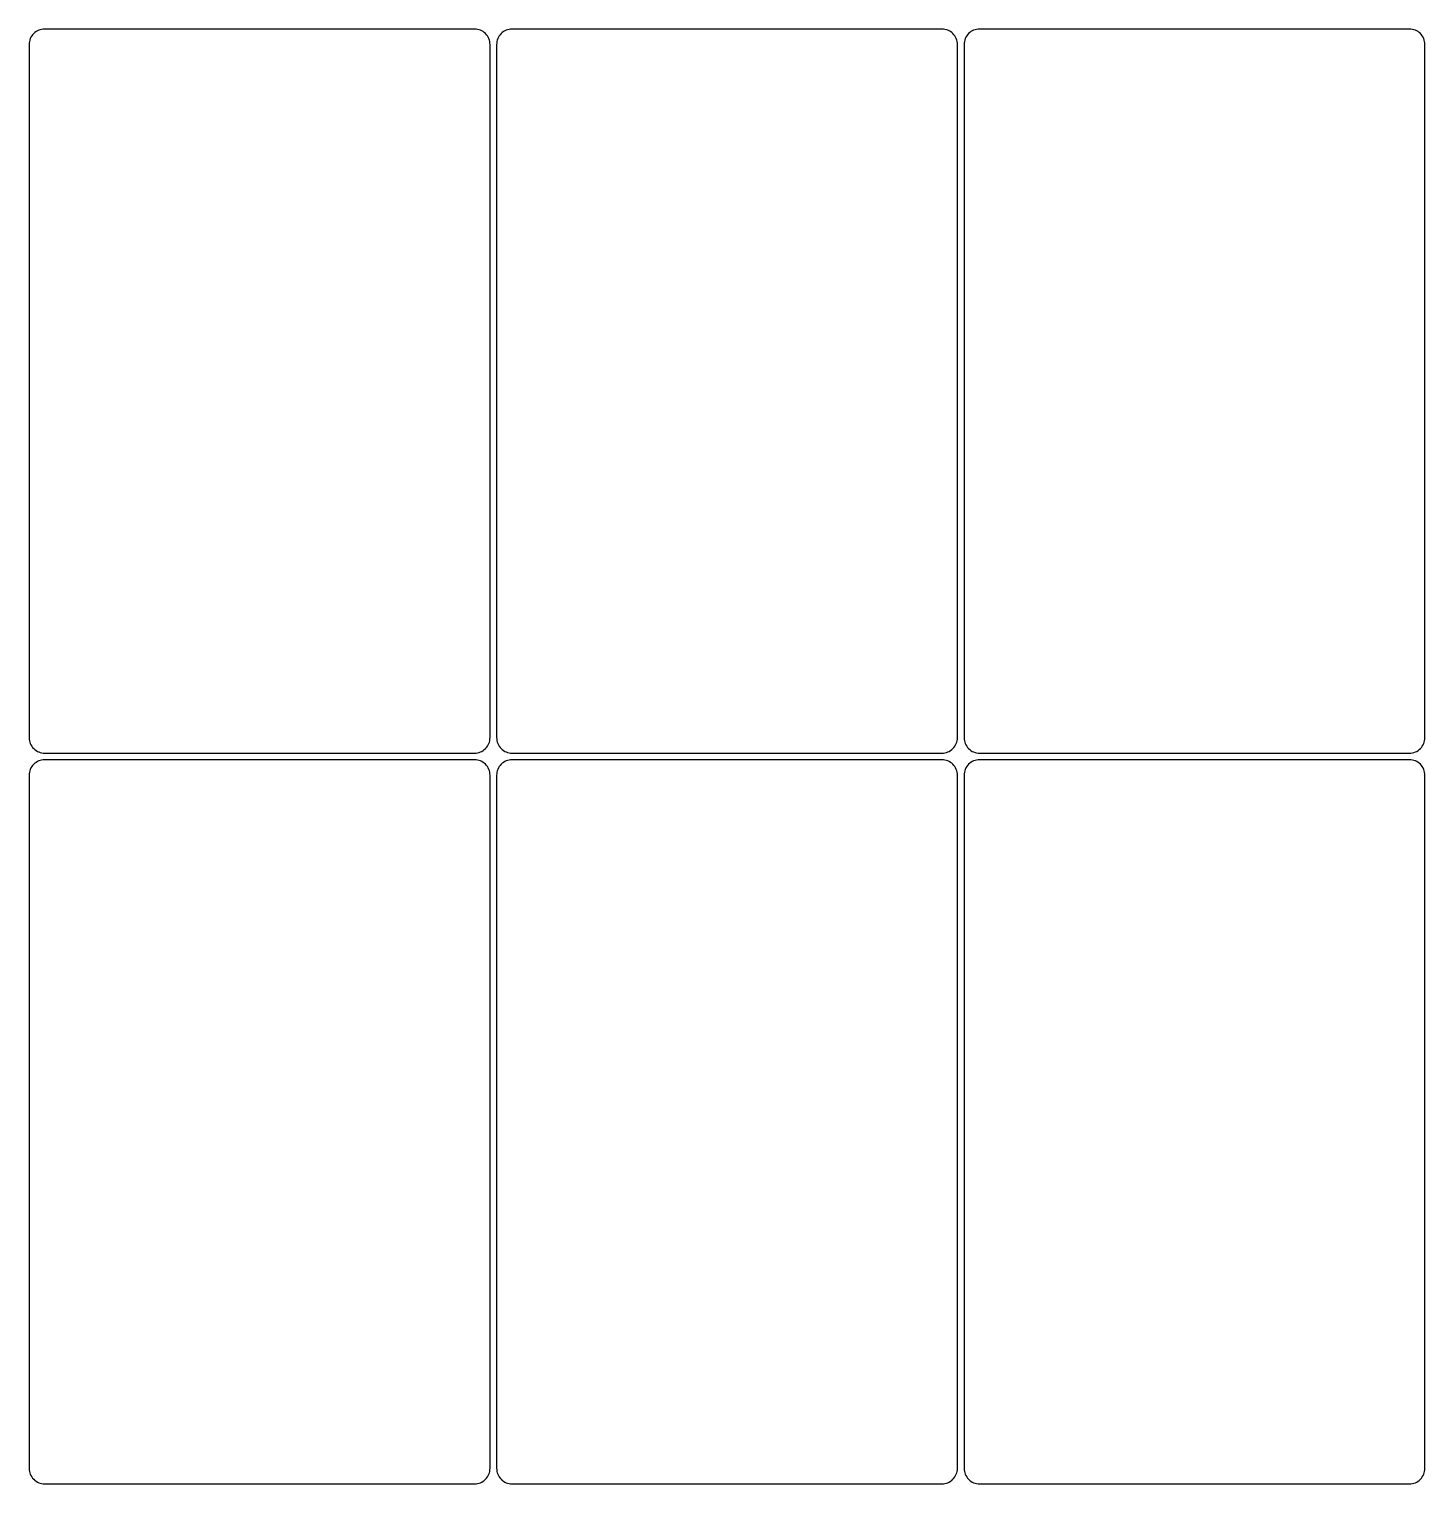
# Model space of a CAD drawing. Header units: inches. Extents: x 0.5 to 11.1, y -13.8 to -2.7.
import ezdxf

# ---------------------------------------------------------------- set-up
doc = ezdxf.new("R2010")
doc.units = ezdxf.units.IN

msp = doc.modelspace()

# ---------------------------------------------------------------- linework, layer by layer
for points in [[(3.929, -8.243, 0.414214), (4.047, -8.125), (4.047, -2.861, 0.414214), (3.929, -2.743), (0.665, -2.743, 0.414214), (0.547, -2.861), (0.547, -8.125, 0.414214), (0.665, -8.243)], [(7.479, -8.243, 0.414214), (7.597, -8.125), (7.597, -2.861, 0.414214), (7.479, -2.743), (4.215, -2.743, 0.414214), (4.097, -2.861), (4.097, -8.125, 0.414214), (4.215, -8.243)], [(11.029, -8.243, 0.414214), (11.147, -8.125), (11.147, -2.861, 0.414214), (11.029, -2.743), (7.765, -2.743, 0.414214), (7.647, -2.861), (7.647, -8.125, 0.414214), (7.765, -8.243)], [(3.929, -13.793, 0.414214), (4.047, -13.675), (4.047, -8.411, 0.414214), (3.929, -8.293), (0.665, -8.293, 0.414214), (0.547, -8.411), (0.547, -13.675, 0.414214), (0.665, -13.793)], [(7.479, -13.793, 0.414214), (7.597, -13.675), (7.597, -8.411, 0.414214), (7.479, -8.293), (4.215, -8.293, 0.414214), (4.097, -8.411), (4.097, -13.675, 0.414214), (4.215, -13.793)], [(11.029, -13.793, 0.414214), (11.147, -13.675), (11.147, -8.411, 0.414214), (11.029, -8.293), (7.765, -8.293, 0.414214), (7.647, -8.411), (7.647, -13.675, 0.414214), (7.765, -13.793)]]:
    msp.add_lwpolyline(points, format="xyb", close=True)

doc.saveas('drawing.dxf')
